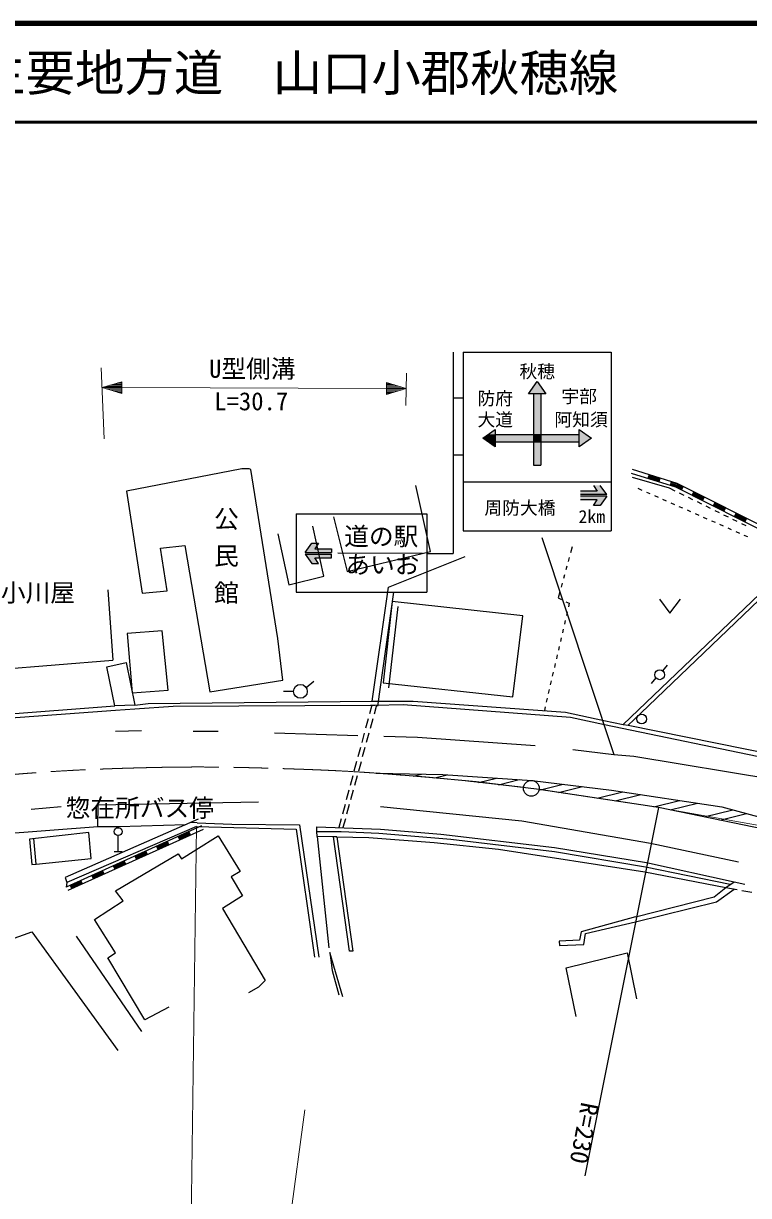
# Model space of a CAD drawing. Units: millimetres, scale not verified. Extents: x 40000 to 680000, y 20000 to 380000.
# Drawn here: x 221510 to 294928, y 261312 to 380000 of the extents above; entities that cross this region are included whole.
import ezdxf
from ezdxf.enums import TextEntityAlignment as Align

# ---------------------------------------------------------------- set-up
doc = ezdxf.new("R2010")
doc.units = ezdxf.units.MM
doc.header["$LTSCALE"] = 1000
doc.linetypes.add('CHAIN', pattern=[18.5, 12, -1.5, 3.5, -1.5])
for name, color, linetype, lineweight in [('M-BGD', 7, 'Continuous', 25), ('M-BMK', 2, 'CHAIN', 13), ('M-BMK-SRVR', 3, 'Continuous', 25), ('M-STR-HTXT', 7, 'Continuous', 13), ('M-STR-STRC', 7, 'Continuous', 25), ('M-TTL', 2, 'Continuous', 140), ('M-TTL-LINE', 7, 'Continuous', 50)]:
    doc.layers.add(name, color=color, linetype=linetype, lineweight=lineweight)
doc.layers.add('M-TTL-TXT', color=7, linetype='Continuous')
doc.styles.add('@ＭＳ ゴシック', font='')
doc.styles.add('ＭＳ ゴシック', font='')
doc.styles.get('@ＭＳ ゴシック').set_extended_font_data('@MS Gothic')
doc.styles.get('ＭＳ ゴシック').set_extended_font_data('MS Gothic')

msp = doc.modelspace()

# ---------------------------------------------------------------- hatches: boundary and pattern name
at = {"layer": 'M-STR-STRC'}
for points in [[(273530, 343760), (274405, 342510), (273905, 342510), (273155, 342510), (272655, 342510)], [(273155, 342510), (273905, 342510), (273905, 338385), (273155, 338385)], [(269280, 338885), (269280, 338385), (269280, 337635), (269280, 337135), (268030, 338010)], [(268030, 338010), (268566, 338385), (269280, 338385), (269280, 337635), (269280, 337135)], [(269280, 338385), (273155, 338385), (273155, 337635), (269280, 337635)], [(273155, 338385), (273905, 338385), (273905, 337635), (273155, 337635)], [(273905, 338385), (277780, 338385), (277780, 337635), (273905, 337635)], [(277780, 338385), (277780, 338885), (279030, 338010), (277780, 337135), (277780, 337635)], [(273155, 337635), (273905, 337635), (273905, 335260), (273155, 335260)], [(280572, 332292), (279903, 333229), (279222, 333229), (279592, 332654), (277909, 332655), (277908, 332293)], [(277908, 331756), (277908, 332117), (280572, 332118), (279903, 331181), (279222, 331181), (279592, 331756)], [(252706, 326785), (252706, 326423), (250042, 326423), (250711, 327359), (251392, 327360), (251022, 326784)], [(250042, 326248), (250711, 325311), (251392, 325311), (251022, 325886), (252705, 325886), (252706, 326247)]]:
    msp.add_hatch(color=256, dxfattribs=at).paths.add_polyline_path(points)

# ---------------------------------------------------------------- linework, layer by layer
at = {"layer": 'M-BGD'}
for p, q in [((243612, 334913), (231928, 332627)), ((244374, 334913), (243612, 334913)), ((244544, 334829), (244374, 334913)), ((247253, 317726), (244544, 334829)), ((287707, 333405), (283184, 334820)), ((287557, 333033), (283065, 334438)), ((283152, 334067), (286877, 332966)), ((284848, 334299), (284729, 333918)), ((285898, 333636), (284752, 333994)), ((285922, 333712), (284776, 334070)), ((285946, 333789), (284800, 334147)), ((285969, 333865), (284824, 334223)), ((285874, 333560), (285993, 333941)), ((287019, 333201), (287139, 333583)), ((231928, 332627), (233537, 322298)), ((262727, 326533), (261223, 333210)), ((283707, 332931), (284120, 332748)), ((284578, 332547), (284944, 332386)), ((286877, 332966), (287464, 332678)), ((287043, 333278), (287587, 333108)), ((287617, 333182), (287067, 333354)), ((287091, 333430), (287647, 333257)), ((287677, 333331), (287115, 333507)), ((300428, 326550), (287557, 333033)), ((288161, 332818), (287587, 333108)), ((287617, 333182), (288197, 332890)), ((288233, 332961), (287647, 333257)), ((287677, 333331), (288269, 333033)), ((300577, 326923), (287707, 333405)), ((287913, 332458), (288362, 332238)), ((288125, 332747), (288305, 333104)), ((289377, 332564), (289197, 332207)), ((290341, 331810), (289269, 332350)), ((290377, 331882), (289305, 332421)), ((290413, 331953), (289341, 332493)), ((285402, 332184), (285768, 332023)), ((286226, 331822), (286592, 331661)), ((287049, 331459), (287415, 331298)), ((288811, 332018), (289259, 331798)), ((290305, 331739), (289233, 332278)), ((289708, 331578), (290157, 331357)), ((290269, 331667), (290449, 332024)), ((291521, 331485), (291341, 331127)), ((292448, 330659), (291377, 331199)), ((292484, 330730), (291413, 331270)), ((292520, 330802), (291449, 331342)), ((292556, 330873), (291485, 331413)), ((252913, 330042), (254277, 324509)), ((287873, 331096), (288239, 330935)), ((288697, 330734), (289063, 330573)), ((289520, 330371), (289886, 330210)), ((290344, 330009), (290710, 329847)), ((290606, 331137), (291055, 330917)), ((291504, 330697), (291953, 330477)), ((292402, 330257), (292851, 330036)), ((292412, 330588), (292592, 330945)), ((293664, 330405), (293484, 330048)), ((294592, 329579), (293520, 330119)), ((294628, 329651), (293556, 330191)), ((294664, 329722), (293592, 330262)), ((294700, 329794), (293628, 330334)), ((251928, 324033), (250802, 329111)), ((291168, 329646), (291534, 329485)), ((291992, 329283), (292358, 329122)), ((292815, 328921), (293181, 328760)), ((293300, 329816), (293749, 329596)), ((294198, 329376), (294647, 329156)), ((294556, 329508), (294736, 329865)), ((247283, 328316), (248396, 323141)), ((293639, 328558), (294005, 328397)), ((294463, 328195), (294829, 328034)), ((235400, 326870), (237855, 327124)), ((236077, 322552), (235400, 326870)), ((237855, 327124), (240395, 312307)), ((254277, 324509), (262727, 326533)), ((277079, 327010), (276909, 326396)), ((258459, 322915), (266226, 326023)), ((276775, 325914), (276668, 325528)), ((284006, 310171), (300762, 326193)), ((248396, 323141), (251928, 324033)), ((276294, 324179), (276187, 323794)), ((276535, 325047), (276428, 324661)), ((256820, 311376), (258459, 322915)), ((276054, 323312), (275947, 322927)), ((282220, 309005), (297714, 323822)), ((230066, 322637), (230574, 315525)), ((233537, 322298), (236077, 322552)), ((257377, 310868), (259016, 322406)), ((275813, 322445), (275643, 321831)), ((275643, 321831), (275983, 321666)), ((285920, 321690), (286970, 320290)), ((286970, 320290), (288020, 321690)), ((258852, 321451), (257921, 313239)), ((259409, 320943), (258478, 312730)), ((272060, 320012), (258852, 321451)), ((276433, 321447), (276773, 321282)), ((276773, 321282), (276688, 320920)), ((271044, 311799), (272060, 320012)), ((276372, 319556), (276281, 319167)), ((276575, 320433), (276485, 320043)), ((235569, 318488), (232013, 318234)), ((232013, 318234), (232521, 312223)), ((236162, 312477), (235569, 318488)), ((276168, 318680), (276077, 318290)), ((247761, 313493), (247253, 317726)), ((275761, 316926), (275670, 316537)), ((275964, 317803), (275874, 317413)), ((275557, 316050), (275467, 315660)), ((216688, 314424), (230574, 315525)), ((229953, 314842), (231921, 315281)), ((230763, 310888), (229953, 314842)), ((231921, 315281), (232775, 310953)), ((275353, 315173), (275263, 314783)), ((286697, 315015), (286215, 314459)), ((240395, 312307), (247761, 313493)), ((250133, 312757), (250928, 313415)), ((274946, 313420), (274856, 313030)), ((275150, 314296), (275059, 313907)), ((285550, 313723), (285068, 313167)), ((232521, 312223), (236162, 312477)), ((248853, 312358), (247853, 312347)), ((257921, 313239), (271044, 311799)), ((274743, 312543), (274652, 312153)), ((232775, 310953), (234130, 311122)), ((234130, 311122), (256820, 311376)), ((256820, 311376), (260969, 311376)), ((257074, 310953), (259953, 311037)), ((259953, 311037), (276886, 309767)), ((260969, 311376), (276378, 310275)), ((274539, 311666), (274448, 311277)), ((216635, 309423), (230844, 310456)), ((217969, 309913), (230763, 310888)), ((232775, 310953), (230763, 310888)), ((230844, 310456), (232775, 310614)), ((232775, 310614), (236670, 310868)), ((236670, 310868), (256651, 310953)), ((256770, 310953), (256535, 310078)), ((256651, 310953), (257074, 310953)), ((257255, 310958), (257010, 310066)), ((274335, 310790), (274251, 310427)), ((276378, 310275), (280273, 309429)), ((283318, 309484), (284006, 310171)), ((256405, 309595), (256146, 308630)), ((256878, 309584), (256614, 308619)), ((276886, 309767), (280358, 309005)), ((280273, 309429), (282220, 309005)), ((280358, 309005), (305740, 303753)), ((282220, 309005), (282732, 308928)), ((282732, 308928), (283318, 309484)), ((282732, 308928), (305842, 304264)), ((230828, 308328), (233452, 308413)), ((238702, 308328), (241242, 308328)), ((246914, 308159), (255381, 307905)), ((256016, 308147), (255757, 307181)), ((256481, 308137), (256217, 307173)), ((258006, 307820), (261392, 307735)), ((261392, 307735), (273330, 306889)), ((255627, 306698), (255367, 305732)), ((256085, 306690), (255821, 305726)), ((277140, 306465), (281289, 305957)), ((255238, 305250), (254978, 304284)), ((255688, 305244), (255424, 304279)), ((281289, 305957), (283321, 305788)), ((283321, 305788), (305419, 302147)), ((257215, 304093), (263980, 303943)), ((262248, 303690), (257215, 304093)), ((260979, 303792), (261797, 303991)), ((263161, 303604), (264427, 303913)), ((263980, 303943), (273032, 303342)), ((254848, 303801), (254589, 302835)), ((255292, 303797), (255028, 302833)), ((267353, 303217), (262248, 303690)), ((273723, 302429), (267353, 303217)), ((267592, 303142), (269398, 303583)), ((269605, 302913), (271717, 303429)), ((273032, 303342), (281037, 302375)), ((273861, 302408), (276143, 302966)), ((275688, 302134), (278118, 302728)), ((254459, 302352), (254199, 301387)), ((254895, 302351), (254631, 301386)), ((285796, 300618), (273723, 302429)), ((279605, 301547), (282198, 302180)), ((281037, 302375), (292210, 300668)), ((281432, 301272), (284029, 301907)), ((222276, 300454), (225324, 300708)), ((229050, 298676), (229066, 300882)), ((229066, 300882), (245317, 301166)), ((254070, 300904), (253810, 299938)), ((254499, 300904), (254234, 299939)), ((257667, 300708), (271976, 299269)), ((285348, 300685), (287946, 301319)), ((314418, 294706), (285796, 300618)), ((287003, 300368), (289761, 301042)), ((290429, 299661), (293325, 300368)), ((292210, 300668), (314418, 294706)), ((239210, 299426), (225738, 293522)), ((253680, 299455), (253445, 298581)), ((254102, 299457), (253858, 298565)), ((271976, 299269), (285014, 296983)), ((292027, 299331), (294731, 299991)), ((216688, 297745), (229050, 298676)), ((228118, 298083), (222107, 297406)), ((239544, 298740), (225830, 292555)), ((239040, 298676), (225889, 293016)), ((239708, 298375), (225994, 292191)), ((228372, 295459), (228118, 298083)), ((229050, 298676), (230828, 298676)), ((230828, 298676), (231166, 298676)), ((231166, 298676), (237943, 298871)), ((238300, 298091), (237206, 297598)), ((238333, 298018), (237239, 297525)), ((238366, 297945), (237272, 297452)), ((238432, 297800), (238268, 298164)), ((239110, 299058), (238421, 299081)), ((239040, 298676), (249116, 298422)), ((239110, 299058), (242596, 298930)), ((242596, 298930), (249454, 298845)), ((249116, 298422), (250978, 285468)), ((249454, 298845), (251402, 285468)), ((251232, 298168), (251230, 298664)), ((251230, 298664), (257667, 298422)), ((251248, 297680), (251232, 298168)), ((251232, 298168), (253688, 298168)), ((253688, 298168), (257498, 297999)), ((257498, 297999), (264779, 297406)), ((257667, 298422), (263763, 297914)), ((263763, 297914), (275278, 296559)), ((222107, 297406), (222365, 294824)), ((222784, 294866), (222576, 297459)), ((231098, 296164), (231098, 297764)), ((236113, 297105), (235019, 296611)), ((236145, 297032), (235052, 296538)), ((236178, 296959), (235084, 296465)), ((236211, 296886), (235117, 296393)), ((236244, 296813), (236080, 297178)), ((237174, 297671), (237338, 297306)), ((238399, 297873), (237305, 297379)), ((238956, 296305), (241242, 297745)), ((241242, 297745), (243463, 294138)), ((251248, 297680), (252418, 286399)), ((252889, 297622), (251248, 297680)), ((253254, 297644), (252889, 297622)), ((254536, 286058), (252889, 297622)), ((253254, 297644), (256482, 297575)), ((253254, 297644), (254867, 286067)), ((256482, 297575), (263086, 297067)), ((263086, 297067), (269605, 296390)), ((264779, 297406), (275278, 296136)), ((285014, 296983), (293904, 295120)), ((230698, 296164), (231498, 296164)), ((230828, 292157), (237180, 295908)), ((232798, 295698), (232962, 295333)), ((233925, 296118), (232831, 295625)), ((233958, 296045), (232864, 295552)), ((233991, 295972), (232897, 295479)), ((234023, 295899), (232930, 295406)), ((234056, 295826), (233892, 296191)), ((234986, 296684), (235150, 296320)), ((237180, 295908), (237502, 295397)), ((237502, 295397), (238956, 296305)), ((269605, 296390), (284422, 294104)), ((275278, 296559), (284591, 295035)), ((275278, 296136), (284506, 294612)), ((222365, 294824), (222784, 294866)), ((222784, 294866), (228372, 295459)), ((230610, 294711), (230775, 294346)), ((231737, 295131), (230643, 294638)), ((231770, 295058), (230676, 294565)), ((231803, 294986), (230709, 294492)), ((231836, 294913), (230742, 294419)), ((231869, 294840), (231704, 295204)), ((284506, 294612), (293058, 292834)), ((284591, 295035), (293481, 293088)), ((225738, 293522), (225889, 293016)), ((227493, 292866), (227328, 293231)), ((228422, 293724), (228587, 293360)), ((229549, 294145), (228455, 293651)), ((229582, 294072), (228488, 293579)), ((229615, 293999), (228521, 293506)), ((229648, 293926), (228554, 293433)), ((229681, 293853), (229516, 294218)), ((243463, 294138), (242558, 293591)), ((242558, 293591), (243697, 291649)), ((284422, 294104), (292634, 292495)), ((225889, 293016), (225845, 292543)), ((226235, 292738), (226399, 292373)), ((227361, 293158), (226267, 292665)), ((227394, 293085), (226300, 292592)), ((227427, 293012), (226333, 292519)), ((227460, 292939), (226366, 292446)), ((231590, 291141), (230828, 292157)), ((291449, 291564), (292634, 292495)), ((291677, 291057), (293479, 292343)), ((292634, 292495), (293481, 293088)), ((292634, 292495), (293767, 292291)), ((293481, 293088), (294538, 292846)), ((294259, 292203), (295243, 292026)), ((228711, 289278), (231590, 291141)), ((243697, 291649), (241665, 290379)), ((283490, 289532), (291449, 291564)), ((283490, 289024), (291677, 291057)), ((241665, 290379), (245983, 283097)), ((230828, 285891), (228711, 289278)), ((283490, 289532), (277987, 288008)), ((278410, 287839), (283490, 289024)), ((213471, 284875), (222361, 288008)), ((222361, 288008), (231082, 275985)), ((226848, 287585), (233452, 277933)), ((277987, 288008), (277818, 287161)), ((278241, 286738), (278410, 287839)), ((254867, 286067), (254536, 286058)), ((277818, 287161), (275768, 287082)), ((275768, 287082), (275792, 286632)), ((275792, 286632), (278241, 286738)), ((230066, 285383), (230828, 285891)), ((233791, 279118), (230066, 285383)), ((253856, 281421), (252545, 285938)), ((252545, 285938), (252782, 284111)), ((276463, 284367), (282644, 285891)), ((282644, 285891), (283575, 281235)), ((252782, 284111), (253450, 281624)), ((277479, 279457), (276463, 284367)), ((245983, 283097), (245306, 282420)), ((245306, 282420), (244290, 281827)), ((236246, 280388), (233791, 279118))]:
    msp.add_line(p, q, dxfattribs=at)
for centre, radius in [((285930, 314048), 500), ((249553, 312366), 700), ((284103, 309563), 500), ((231098, 298164), 400)]:
    msp.add_circle(centre, radius, dxfattribs=at)
at = {"layer": 'M-BMK'}
for p, q in [((285796, 300618), (273723, 302429)), ((353135, 288437), (285796, 300618))]:
    msp.add_line(p, q, dxfattribs=at)
msp.add_open_spline([(174656, 295529), (178242, 296597), (179214, 296868), (182160, 297637), (186126, 298672), (188368, 299182), (192388, 299981), (197123, 300923), (199785, 301417), (204562, 302112), (209676, 302857), (212549, 303251), (217697, 303711), (223597, 304238), (226914, 304447), (232836, 304611), (239007, 304782), (242470, 304715), (248640, 304514), (253439, 304358), (256126, 304192), (260912, 303799), (265305, 303438), (266749, 303277), (272138, 302647)], degree=3, knots=[0, 0, 0, 0, 1, 1, 1, 2, 2, 2, 3, 3, 3, 4, 4, 4, 5, 5, 5, 6, 6, 6, 7, 7, 7, 8, 8, 8, 8], dxfattribs=at)
at = {"layer": 'M-BMK-SRVR'}
msp.add_line((285796, 300618), (278358, 263294), dxfattribs=at)
msp.add_circle((272932, 302548), 800, dxfattribs=at)
at = {"layer": 'M-STR-HTXT'}
for p, q in [((229395, 345120), (229672, 337928)), ((260280, 344583), (260241, 341329)), ((229471, 343128), (231473, 343722)), ((229471, 343128), (231470, 342522)), ((229471, 343128), (231471, 343122)), ((231472, 343242), (229872, 343247)), ((230272, 343366), (231472, 343362)), ((231473, 343482), (230673, 343485)), ((231073, 343603), (231473, 343602)), ((231470, 342522), (231473, 343722)), ((231471, 343122), (258261, 343038)), ((258263, 343637), (258260, 342438)), ((260261, 343031), (258260, 342438)), ((260261, 343031), (258261, 343038)), ((259462, 343274), (258262, 343277)), ((258262, 343158), (259862, 343152)), ((260261, 343031), (258263, 343637)), ((258663, 343516), (258263, 343517)), ((258263, 343397), (259063, 343395)), ((231471, 343002), (229871, 343007)), ((230271, 342886), (231471, 342882)), ((231470, 342762), (230670, 342765)), ((231070, 342643), (231470, 342642)), ((258260, 342678), (259060, 342675)), ((258660, 342556), (258260, 342558)), ((258261, 342918), (259861, 342912)), ((259461, 342794), (258261, 342798)), ((239040, 298676), (238107, 230112)), ((250000, 270000), (246613, 244734))]:
    msp.add_line(p, q, dxfattribs=at)
at = {"layer": 'M-STR-STRC'}
for p, q in [((265030, 346701), (265030, 329701)), ((266030, 346701), (266030, 328633)), ((266030, 346701), (281030, 346701)), ((281030, 346701), (281030, 328633)), ((272655, 342510), (273530, 343760)), ((273530, 343760), (274405, 342510)), ((265030, 342076), (266030, 342076)), ((274405, 342510), (272655, 342510)), ((273155, 342510), (273155, 335260)), ((273905, 342510), (273905, 335260)), ((268030, 338010), (269280, 338885)), ((269280, 338885), (269280, 337135)), ((269280, 338385), (277780, 338385)), ((277780, 337135), (277780, 338885)), ((277780, 338885), (279030, 338010)), ((269280, 337135), (268030, 338010)), ((269280, 337635), (277780, 337635)), ((279030, 338010), (277780, 337135)), ((265030, 336326), (266030, 336326)), ((273155, 335260), (273905, 335260)), ((266030, 333584), (281030, 333584)), ((279592, 332654), (277909, 332655)), ((279222, 333229), (279592, 332654)), ((280572, 332292), (279903, 333229)), ((280572, 332292), (277908, 332291)), ((280572, 332118), (277908, 332117)), ((279592, 331756), (277909, 331756)), ((279222, 331181), (279592, 331756)), ((279903, 331181), (279222, 331181)), ((280572, 332118), (279903, 331181)), ((249126, 330349), (262363, 330349)), ((249126, 330349), (249126, 322411)), ((262363, 330349), (262363, 322411)), ((265030, 329701), (265030, 326339)), ((266030, 328633), (281030, 328633)), ((274010, 327936), (281289, 305957)), ((250042, 326423), (250711, 327359)), ((250042, 326423), (252706, 326423)), ((250711, 327359), (251392, 327360)), ((251392, 327360), (251022, 326784)), ((251022, 326784), (252705, 326785)), ((252706, 326785), (252706, 326423)), ((250042, 326248), (252706, 326249)), ((250042, 326248), (250711, 325311)), ((250711, 325311), (251392, 325311)), ((251392, 325311), (251022, 325886)), ((251022, 325886), (252705, 325886)), ((252706, 325886), (252706, 326247)), ((261929, 326342), (253331, 326347)), ((262363, 326339), (265030, 326339)), ((249126, 322411), (262363, 322411))]:
    msp.add_line(p, q, dxfattribs=at)
at = {"layer": 'M-TTL'}
msp.add_line((680000, 380000), (40000, 380000), dxfattribs=at)
at = {"layer": 'M-TTL-LINE'}
msp.add_line((40000, 370000), (680000, 370000), dxfattribs=at)

# ---------------------------------------------------------------- texts
at = {"layer": 'M-BGD', "style": 'ＭＳ ゴシック'}
for s, p in [('小川屋', (219224, 320900)), ('惣在所バス停', (225791, 299098))]:
    msp.add_text(s, height=1833, dxfattribs=at).set_placement(p, align=Align.BOTTOM_LEFT)
at = {"layer": 'M-BGD', "insert": (240857, 331123), "char_height": 1833, "attachment_point": 7, "rotation": 270, "style": '@ＭＳ ゴシック'}
msp.add_mtext('\\T1.5;公民館', dxfattribs=at)
at = {"layer": 'M-BMK-SRVR', "style": 'ＭＳ ゴシック'}
msp.add_text('R=230', height=1833, rotation=259, dxfattribs=at).set_placement((277466, 270960), align=Align.BOTTOM_LEFT)
at = {"layer": 'M-STR-HTXT', "style": 'ＭＳ ゴシック'}
for s, p in [('U型側溝', (240306, 343571)), ('L=30.7', (240832, 340276))]:
    msp.add_text(s, height=1833, dxfattribs=at).set_placement(p, align=Align.BOTTOM_LEFT)
at = {"layer": 'M-STR-STRC', "style": 'ＭＳ ゴシック'}
for s, p in [('秋穂', (273530, 344760)), ('宇部', (277780, 342248)), ('防府', (269280, 342028)), ('大道', (269280, 339885)), ('阿知須', (277973, 339885)), ('周防大橋', (271785, 330944)), ('2km', (279053, 330066))]:
    msp.add_text(s, height=1320, dxfattribs=at).set_placement(p, align=Align.MIDDLE_CENTER)
msp.add_text('道の駅', height=1833, dxfattribs=at).set_placement((257741, 326601), align=Align.BOTTOM_CENTER)
msp.add_text('あいお', height=1833, dxfattribs=at).set_placement((257854, 326125), align=Align.TOP_CENTER)
at = {"layer": 'M-TTL-TXT', "style": 'ＭＳ ゴシック'}
msp.add_text('主要地方道\u3000山口小郡秋穂線', height=3666, dxfattribs=at).set_placement((216734, 375000), align=Align.MIDDLE_LEFT)

doc.saveas('drawing.dxf')
